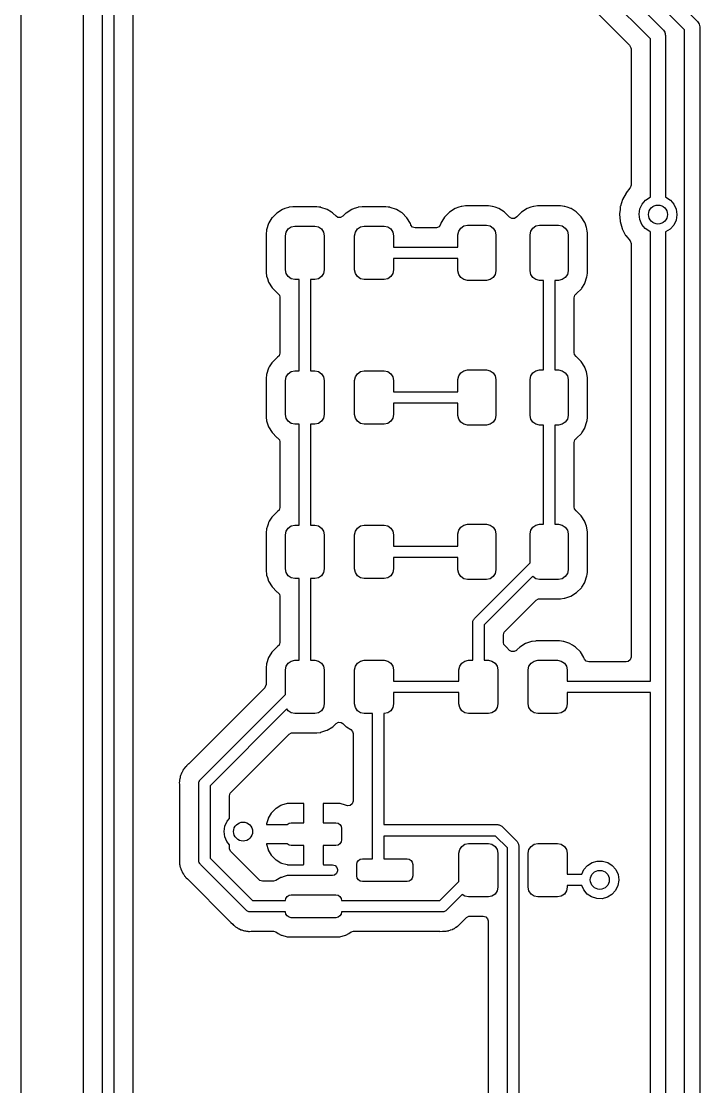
# Model space of a CAD drawing. Extents: x 84 to 124, y -235 to -33.
# Drawn here: x 84.33 to 102.2, y -166.11 to -138.06 of the extents above; entities that cross this region are included whole.
import ezdxf

# ---------------------------------------------------------------- set-up
doc = ezdxf.new("R2010")
doc.units = 0
doc.layers.add('BLACK', color=7, linetype='CONTINUOUS')

msp = doc.modelspace()

# ---------------------------------------------------------------- linework, layer by layer
at = {"layer": 'BLACK', "linetype": 'CONTINUOUS'}
for p, q in [((84.3285, -234.96), (84.3285, -33.0295)), ((85.9555, -122.983), (85.9555, -180.414)), ((86.464, -180.767), (86.464, -122.946)), ((86.764, -123.008), (86.764, -180.767)), ((87.2725, -180.416), (87.2725, -123.271)), ((100.276, -136.198), (102.141, -138.063)), ((101.799, -138.287), (99.9343, -136.422)), ((99.6765, -136.73), (101.241, -138.295)), ((100.9, -138.519), (99.3348, -136.954)), ((98.9929, -137.331), (100.354, -138.692)), ((101.241, -138.295), (101.259, -138.323)), ((101.799, -176.439), (101.799, -138.287)), ((102.141, -138.063), (102.158, -138.091)), ((102.158, -138.091), (102.179, -138.117)), ((102.179, -138.117), (102.182, -138.129)), ((102.182, -138.129), (102.188, -138.138)), ((102.188, -138.138), (102.192, -138.171)), ((102.192, -138.171), (102.199, -138.204)), ((102.199, -138.204), (102.199, -176.522)), ((100.9, -142.689), (100.9, -138.519)), ((101.259, -138.323), (101.28, -138.349)), ((101.28, -138.349), (101.282, -138.36)), ((101.282, -138.36), (101.288, -138.37)), ((101.288, -138.37), (101.292, -138.403)), ((101.292, -138.403), (101.3, -138.436)), ((101.3, -138.436), (101.3, -142.69)), ((100.354, -138.692), (100.388, -138.755)), ((100.388, -138.755), (100.391, -138.782)), ((100.391, -138.782), (100.391, -142.376)), ((100.362, -142.457), (100.263, -142.574)), ((100.371, -142.444), (100.362, -142.457)), ((100.391, -142.376), (100.371, -142.444)), ((100.166, -142.753), (100.111, -142.928)), ((100.168, -142.747), (100.166, -142.753)), ((100.166, -142.753), (100.166, -142.753)), ((100.258, -142.584), (100.168, -142.747)), ((100.26, -142.579), (100.258, -142.584)), ((100.263, -142.574), (100.26, -142.579)), ((100.26, -142.579), (100.26, -142.579)), ((100.682, -142.872), (100.775, -142.766)), ((100.775, -142.766), (100.895, -142.69)), ((100.895, -142.69), (100.9, -142.689)), ((101.3, -142.69), (101.309, -142.693)), ((101.309, -142.693), (101.428, -142.77)), ((101.428, -142.77), (101.521, -142.877)), ((91.2111, -143.013), (91.0607, -143.107)), ((91.2744, -142.992), (91.2111, -143.013)), ((91.3723, -142.96), (91.2744, -142.992)), ((91.3788, -142.957), (91.3723, -142.96)), ((91.3723, -142.96), (91.3723, -142.96)), ((91.3857, -142.957), (91.3788, -142.957)), ((91.4813, -142.947), (91.3857, -142.957)), ((91.3857, -142.957), (91.3857, -142.957)), ((91.4814, -142.947), (91.4813, -142.947)), ((91.4846, -142.946), (91.4814, -142.947)), ((92.1104, -142.946), (91.4846, -142.946)), ((92.165, -142.952), (92.1104, -142.946)), ((92.208, -142.957), (92.165, -142.952)), ((92.2149, -142.957), (92.208, -142.957)), ((92.208, -142.957), (92.208, -142.957)), ((92.2214, -142.959), (92.2149, -142.957)), ((92.2223, -142.96), (92.2214, -142.959)), ((92.2214, -142.959), (92.2214, -142.959)), ((92.3827, -143.013), (92.2223, -142.96)), ((92.389, -143.017), (92.3827, -143.013)), ((92.5011, -143.086), (92.389, -143.017)), ((92.389, -143.017), (92.389, -143.017)), ((93.0361, -143.013), (92.8857, -143.107)), ((93.0994, -142.992), (93.0361, -143.013)), ((93.1973, -142.96), (93.0994, -142.992)), ((93.2038, -142.957), (93.1973, -142.96)), ((93.1973, -142.96), (93.1973, -142.96)), ((93.2107, -142.957), (93.2038, -142.957)), ((93.3063, -142.947), (93.2107, -142.957)), ((93.2107, -142.957), (93.2107, -142.957)), ((93.3064, -142.947), (93.3063, -142.947)), ((93.3096, -142.946), (93.3064, -142.947)), ((93.9354, -142.946), (93.3096, -142.946)), ((93.99, -142.952), (93.9354, -142.946)), ((94.033, -142.957), (93.99, -142.952)), ((94.0399, -142.957), (94.033, -142.957)), ((94.033, -142.957), (94.033, -142.957)), ((94.0464, -142.959), (94.0399, -142.957)), ((94.0473, -142.96), (94.0464, -142.959)), ((94.0464, -142.959), (94.0464, -142.959)), ((94.2077, -143.013), (94.0473, -142.96)), ((94.214, -143.017), (94.2077, -143.013)), ((94.3261, -143.086), (94.214, -143.017)), ((94.214, -143.017), (94.214, -143.017)), ((95.7581, -142.988), (95.6077, -143.082)), ((95.853, -142.957), (95.7581, -142.988)), ((95.9193, -142.935), (95.853, -142.957)), ((95.9258, -142.932), (95.9193, -142.935)), ((95.9193, -142.935), (95.9193, -142.935)), ((95.9327, -142.932), (95.9258, -142.932)), ((96.0283, -142.922), (95.9327, -142.932)), ((95.9327, -142.932), (95.9327, -142.932)), ((96.0284, -142.922), (96.0283, -142.922)), ((96.0316, -142.921), (96.0284, -142.922)), ((96.6324, -142.921), (96.0316, -142.921)), ((96.687, -142.927), (96.6324, -142.921)), ((96.73, -142.932), (96.687, -142.927)), ((96.7369, -142.932), (96.73, -142.932)), ((96.73, -142.932), (96.73, -142.932)), ((96.7434, -142.934), (96.7369, -142.932)), ((96.8101, -142.957), (96.7434, -142.934)), ((96.7434, -142.934), (96.7434, -142.934)), ((96.9047, -142.988), (96.8101, -142.957)), ((96.911, -142.992), (96.9047, -142.988)), ((97.0453, -143.075), (96.911, -142.992)), ((96.911, -142.992), (96.911, -142.992)), ((97.6581, -142.988), (97.5077, -143.082)), ((97.753, -142.957), (97.6581, -142.988)), ((97.8193, -142.935), (97.753, -142.957)), ((97.8258, -142.932), (97.8193, -142.935)), ((97.8193, -142.935), (97.8193, -142.935)), ((97.8327, -142.932), (97.8258, -142.932)), ((97.9283, -142.922), (97.8327, -142.932)), ((97.8327, -142.932), (97.8327, -142.932)), ((97.9284, -142.922), (97.9283, -142.922)), ((97.9316, -142.921), (97.9284, -142.922)), ((98.5324, -142.921), (97.9316, -142.921)), ((98.587, -142.927), (98.5324, -142.921)), ((98.63, -142.932), (98.587, -142.927)), ((98.6369, -142.932), (98.63, -142.932)), ((98.63, -142.932), (98.63, -142.932)), ((98.6434, -142.934), (98.6369, -142.932)), ((98.7101, -142.957), (98.6434, -142.934)), ((98.6434, -142.934), (98.6434, -142.934)), ((98.8047, -142.988), (98.7101, -142.957)), ((98.811, -142.992), (98.8047, -142.988)), ((98.9453, -143.075), (98.811, -142.992)), ((98.811, -142.992), (98.811, -142.992)), ((100.1, -143.013), (100.087, -143.125)), ((100.108, -142.936), (100.1, -143.013)), ((100.111, -142.928), (100.108, -142.936)), ((100.6, -143.14), (100.621, -143)), ((100.621, -143), (100.682, -142.872)), ((101.521, -142.877), (101.579, -143.006)), ((101.579, -143.006), (101.6, -143.147)), ((90.9319, -143.238), (90.8531, -143.366)), ((90.9357, -143.232), (90.9319, -143.238)), ((90.9319, -143.238), (90.9319, -143.238)), ((91.0607, -143.107), (90.9357, -143.232)), ((92.5333, -143.106), (92.5011, -143.086)), ((92.5385, -143.111), (92.5333, -143.106)), ((92.621, -143.193), (92.5385, -143.111)), ((92.6661, -143.222), (92.621, -143.193)), ((92.7369, -143.227), (92.6661, -143.222)), ((92.7992, -143.193), (92.7369, -143.227)), ((92.8805, -143.112), (92.7992, -143.193)), ((92.8857, -143.107), (92.8805, -143.112)), ((94.3583, -143.106), (94.3261, -143.086)), ((94.4835, -143.231), (94.3583, -143.106)), ((94.5765, -143.381), (94.4835, -143.231)), ((95.4034, -143.335), (95.3899, -143.357)), ((95.4789, -143.213), (95.4034, -143.335)), ((95.4827, -143.207), (95.4789, -143.213)), ((95.4789, -143.213), (95.4789, -143.213)), ((95.6077, -143.082), (95.4827, -143.207)), ((97.0553, -143.081), (97.0453, -143.075)), ((97.1805, -143.206), (97.0553, -143.081)), ((97.1841, -143.211), (97.1805, -143.206)), ((97.1906, -143.219), (97.1841, -143.211)), ((97.252, -143.255), (97.1906, -143.219)), ((97.323, -143.251), (97.252, -143.255)), ((97.3801, -143.211), (97.323, -143.251)), ((97.3827, -143.207), (97.3801, -143.211)), ((97.5077, -143.082), (97.3827, -143.207)), ((98.9553, -143.081), (98.9453, -143.075)), ((99.0805, -143.206), (98.9553, -143.081)), ((99.1735, -143.356), (99.0805, -143.206)), ((100.087, -143.125), (100.086, -143.132)), ((100.086, -143.132), (100.087, -143.139)), ((100.087, -143.139), (100.102, -143.322)), ((100.102, -143.322), (100.103, -143.329)), ((100.103, -143.329), (100.12, -143.388)), ((100.618, -143.281), (100.6, -143.14)), ((100.675, -143.411), (100.618, -143.281)), ((101.576, -143.299), (101.514, -143.426)), ((101.599, -143.159), (101.576, -143.299)), ((101.6, -143.147), (101.599, -143.159)), ((90.7853, -143.568), (90.7765, -143.655)), ((90.7865, -143.557), (90.7853, -143.568)), ((90.7872, -143.55), (90.7865, -143.557)), ((90.7865, -143.557), (90.7865, -143.557)), ((90.7945, -143.528), (90.7872, -143.55)), ((90.8327, -143.413), (90.7945, -143.528)), ((90.8429, -143.382), (90.8327, -143.413)), ((90.8531, -143.366), (90.8429, -143.382)), ((91.285, -143.705), (91.304, -143.609)), ((91.304, -143.609), (91.3582, -143.528)), ((91.3582, -143.528), (91.4393, -143.474)), ((91.4393, -143.474), (91.535, -143.455)), ((91.535, -143.455), (92.06, -143.455)), ((92.06, -143.455), (92.1557, -143.474)), ((92.1557, -143.474), (92.2368, -143.528)), ((92.2368, -143.528), (92.291, -143.609)), ((92.291, -143.609), (92.31, -143.705)), ((93.11, -143.705), (93.129, -143.609)), ((93.129, -143.609), (93.1832, -143.528)), ((93.1832, -143.528), (93.2643, -143.474)), ((93.2643, -143.474), (93.36, -143.455)), ((93.36, -143.455), (93.885, -143.455)), ((93.885, -143.455), (93.9807, -143.474)), ((93.9807, -143.474), (94.0618, -143.528)), ((94.0618, -143.528), (94.116, -143.609)), ((94.116, -143.609), (94.135, -143.705)), ((94.5789, -143.388), (94.5765, -143.381)), ((94.5863, -143.41), (94.5789, -143.388)), ((94.5789, -143.388), (94.5789, -143.388)), ((94.5912, -143.423), (94.5863, -143.41)), ((94.6377, -143.476), (94.5912, -143.423)), ((94.7059, -143.496), (94.6377, -143.476)), ((95.2527, -143.496), (94.7059, -143.496)), ((95.2663, -143.496), (95.2527, -143.496)), ((95.3319, -143.469), (95.2663, -143.496)), ((95.3723, -143.41), (95.3319, -143.469)), ((95.3899, -143.357), (95.3723, -143.41)), ((95.832, -143.68), (95.851, -143.584)), ((95.851, -143.584), (95.9052, -143.503)), ((95.9052, -143.503), (95.9863, -143.449)), ((95.9863, -143.449), (96.082, -143.43)), ((96.082, -143.43), (96.582, -143.43)), ((96.582, -143.43), (96.6777, -143.449)), ((96.6777, -143.449), (96.7588, -143.503)), ((96.7588, -143.503), (96.813, -143.584)), ((96.813, -143.584), (96.832, -143.68)), ((97.732, -143.68), (97.751, -143.584)), ((97.751, -143.584), (97.8052, -143.503)), ((97.8052, -143.503), (97.8863, -143.449)), ((97.8863, -143.449), (97.982, -143.43)), ((97.982, -143.43), (98.482, -143.43)), ((98.482, -143.43), (98.5777, -143.449)), ((98.5777, -143.449), (98.6588, -143.503)), ((98.6588, -143.503), (98.713, -143.584)), ((98.713, -143.584), (98.732, -143.68)), ((99.1798, -143.375), (99.1735, -143.356)), ((99.2168, -143.486), (99.1798, -143.375)), ((99.2295, -143.524), (99.2168, -143.486)), ((99.2302, -143.531), (99.2295, -143.524)), ((99.2361, -143.587), (99.2302, -143.531)), ((99.2302, -143.531), (99.2302, -143.531)), ((99.2405, -143.63), (99.2361, -143.587)), ((100.12, -143.388), (100.155, -143.512)), ((100.155, -143.512), (100.157, -143.52)), ((100.157, -143.52), (100.248, -143.695)), ((100.766, -143.519), (100.675, -143.411)), ((100.884, -143.598), (100.766, -143.519)), ((100.9, -143.603), (100.884, -143.598)), ((100.9, -155.435), (100.9, -143.603)), ((101.419, -143.531), (101.3, -143.605)), ((101.3, -143.605), (101.3, -176.574)), ((101.514, -143.426), (101.419, -143.531)), ((90.7765, -143.655), (90.7765, -144.655)), ((91.285, -144.605), (91.285, -143.705)), ((92.31, -143.705), (92.31, -144.605)), ((93.11, -144.605), (93.11, -143.705)), ((94.135, -143.705), (94.135, -144.005)), ((95.832, -144.005), (95.832, -143.68)), ((96.832, -143.68), (96.832, -144.63)), ((97.732, -144.63), (97.732, -143.68)), ((98.732, -143.68), (98.732, -144.63)), ((99.2405, -144.68), (99.2405, -143.63)), ((100.248, -143.695), (100.252, -143.7)), ((100.252, -143.7), (100.364, -143.842)), ((100.364, -143.842), (100.39, -143.908)), ((94.135, -144.005), (95.832, -144.005)), ((100.39, -143.908), (100.391, -143.92)), ((100.391, -143.92), (100.391, -154.8)), ((95.832, -144.305), (94.135, -144.305)), ((94.135, -144.305), (94.135, -144.605)), ((95.832, -144.63), (95.832, -144.305)), ((90.7765, -144.655), (90.7768, -144.659)), ((90.7768, -144.659), (90.7768, -144.659)), ((90.7768, -144.659), (90.7794, -144.684)), ((90.7794, -144.684), (90.7875, -144.761)), ((91.304, -144.701), (91.285, -144.605)), ((91.3582, -144.782), (91.304, -144.701)), ((92.291, -144.701), (92.2368, -144.782)), ((92.31, -144.605), (92.291, -144.701)), ((93.129, -144.701), (93.11, -144.605)), ((93.1832, -144.782), (93.129, -144.701)), ((94.116, -144.701), (94.0618, -144.782)), ((94.135, -144.605), (94.116, -144.701)), ((95.851, -144.726), (95.832, -144.63)), ((95.9052, -144.807), (95.851, -144.726)), ((96.813, -144.726), (96.7588, -144.807)), ((96.832, -144.63), (96.813, -144.726)), ((97.751, -144.726), (97.732, -144.63)), ((97.8052, -144.807), (97.751, -144.726)), ((98.713, -144.726), (98.6588, -144.807)), ((98.732, -144.63), (98.713, -144.726)), ((99.2329, -144.754), (99.2402, -144.684)), ((99.2402, -144.684), (99.2405, -144.68)), ((90.7875, -144.761), (90.7897, -144.768)), ((90.7897, -144.768), (90.7897, -144.768)), ((90.7897, -144.768), (90.8116, -144.834)), ((90.8116, -144.834), (90.8434, -144.929)), ((90.8434, -144.929), (90.9365, -145.079)), ((91.4393, -144.836), (91.3582, -144.782)), ((91.535, -144.855), (91.4393, -144.836)), ((91.6475, -144.855), (91.535, -144.855)), ((91.6475, -147.265), (91.6475, -144.855)), ((92.06, -144.855), (91.9475, -144.855)), ((91.9475, -144.855), (91.9475, -147.265)), ((92.1557, -144.836), (92.06, -144.855)), ((92.2368, -144.782), (92.1557, -144.836)), ((93.2643, -144.836), (93.1832, -144.782)), ((93.36, -144.855), (93.2643, -144.836)), ((93.885, -144.855), (93.36, -144.855)), ((93.9807, -144.836), (93.885, -144.855)), ((94.0618, -144.782), (93.9807, -144.836)), ((95.9863, -144.861), (95.9052, -144.807)), ((96.082, -144.88), (95.9863, -144.861)), ((96.582, -144.88), (96.082, -144.88)), ((96.6777, -144.861), (96.582, -144.88)), ((96.7588, -144.807), (96.6777, -144.861)), ((97.8863, -144.861), (97.8052, -144.807)), ((97.982, -144.88), (97.8863, -144.861)), ((98.082, -144.88), (97.982, -144.88)), ((98.082, -147.24), (98.082, -144.88)), ((98.482, -144.88), (98.382, -144.88)), ((98.382, -144.88), (98.382, -147.24)), ((98.5777, -144.861), (98.482, -144.88)), ((98.6588, -144.807), (98.5777, -144.861)), ((99.0909, -145.088), (99.1703, -144.959)), ((99.1703, -144.959), (99.1741, -144.953)), ((99.1703, -144.959), (99.1703, -144.959)), ((99.1741, -144.953), (99.2298, -144.785)), ((99.2298, -144.785), (99.2329, -144.754)), ((90.9365, -145.079), (91.0617, -145.204)), ((91.0617, -145.204), (91.0791, -145.215)), ((91.0791, -145.215), (91.1266, -145.268)), ((91.1266, -145.268), (91.139, -145.322)), ((98.8905, -145.339), (98.9105, -145.271)), ((98.9105, -145.271), (98.9449, -145.238)), ((98.9444, -145.237), (98.9501, -145.232)), ((98.9449, -145.238), (98.9444, -145.237)), ((98.9501, -145.232), (98.9563, -145.228)), ((98.9563, -145.228), (99.0813, -145.103)), ((99.0813, -145.103), (99.0909, -145.088)), ((91.139, -145.322), (91.139, -146.798)), ((98.8905, -146.78), (98.8905, -145.339)), ((91.0607, -146.917), (90.9357, -147.042)), ((91.0669, -146.913), (91.0607, -146.917)), ((91.0793, -146.905), (91.0669, -146.913)), ((91.0669, -146.913), (91.0669, -146.913)), ((91.119, -146.866), (91.0793, -146.905)), ((91.139, -146.798), (91.119, -146.866)), ((98.9029, -146.835), (98.8905, -146.78)), ((98.9444, -146.881), (98.9029, -146.835)), ((98.9433, -146.882), (98.9444, -146.881)), ((98.9491, -146.887), (98.9433, -146.882)), ((98.9553, -146.891), (98.9491, -146.887)), ((99.0805, -147.016), (98.9553, -146.891)), ((90.8429, -147.192), (90.7872, -147.36)), ((90.8621, -147.161), (90.8429, -147.192)), ((90.9319, -147.048), (90.8621, -147.161)), ((90.9357, -147.042), (90.9319, -147.048)), ((90.9319, -147.048), (90.9319, -147.048)), ((91.4393, -147.284), (91.535, -147.265)), ((91.535, -147.265), (91.6475, -147.265)), ((91.9475, -147.265), (92.06, -147.265)), ((92.06, -147.265), (92.1557, -147.284)), ((93.2643, -147.284), (93.36, -147.265)), ((93.36, -147.265), (93.885, -147.265)), ((93.885, -147.265), (93.9807, -147.284)), ((95.9052, -147.313), (95.9863, -147.259)), ((95.9863, -147.259), (96.082, -147.24)), ((96.082, -147.24), (96.582, -147.24)), ((96.582, -147.24), (96.6777, -147.259)), ((96.6777, -147.259), (96.7588, -147.313)), ((97.8052, -147.313), (97.8863, -147.259)), ((97.8863, -147.259), (97.982, -147.24)), ((97.982, -147.24), (98.082, -147.24)), ((98.382, -147.24), (98.482, -147.24)), ((98.482, -147.24), (98.5777, -147.259)), ((98.5777, -147.259), (98.6588, -147.313)), ((99.1735, -147.166), (99.0805, -147.016)), ((99.1759, -147.173), (99.1735, -147.166)), ((99.2137, -147.286), (99.1759, -147.173)), ((90.7872, -147.36), (90.7765, -147.465)), ((90.7765, -147.465), (90.7765, -148.465)), ((91.285, -147.515), (91.304, -147.419)), ((91.285, -148.415), (91.285, -147.515)), ((91.304, -147.419), (91.3582, -147.338)), ((91.3582, -147.338), (91.4393, -147.284)), ((92.1557, -147.284), (92.2368, -147.338)), ((92.2368, -147.338), (92.291, -147.419)), ((92.291, -147.419), (92.31, -147.515)), ((92.31, -147.515), (92.31, -148.415)), ((93.11, -147.515), (93.129, -147.419)), ((93.11, -148.415), (93.11, -147.515)), ((93.129, -147.419), (93.1832, -147.338)), ((93.1832, -147.338), (93.2643, -147.284)), ((93.9807, -147.284), (94.0618, -147.338)), ((94.0618, -147.338), (94.116, -147.419)), ((94.116, -147.419), (94.135, -147.515)), ((94.135, -147.515), (94.135, -147.815)), ((95.832, -147.49), (95.851, -147.394)), ((95.832, -147.815), (95.832, -147.49)), ((95.851, -147.394), (95.9052, -147.313)), ((96.7588, -147.313), (96.813, -147.394)), ((96.813, -147.394), (96.832, -147.49)), ((96.832, -147.49), (96.832, -148.44)), ((97.732, -147.49), (97.751, -147.394)), ((97.732, -148.44), (97.732, -147.49)), ((97.751, -147.394), (97.8052, -147.313)), ((98.6588, -147.313), (98.713, -147.394)), ((98.713, -147.394), (98.732, -147.49)), ((98.732, -147.49), (98.732, -148.44)), ((99.2295, -147.334), (99.2137, -147.286)), ((99.2302, -147.341), (99.2295, -147.334)), ((99.2402, -147.436), (99.2302, -147.341)), ((99.2302, -147.341), (99.2302, -147.341)), ((99.2405, -147.44), (99.2402, -147.436)), ((99.2405, -148.49), (99.2405, -147.44)), ((94.135, -147.815), (95.832, -147.815)), ((95.832, -148.115), (94.135, -148.115)), ((94.135, -148.115), (94.135, -148.415)), ((95.832, -148.44), (95.832, -148.115)), ((90.7765, -148.465), (90.7768, -148.469)), ((90.7768, -148.469), (90.7768, -148.469)), ((90.7768, -148.469), (90.7794, -148.494)), ((90.7794, -148.494), (90.7875, -148.571)), ((90.7875, -148.571), (90.7897, -148.578)), ((90.7897, -148.578), (90.7897, -148.578)), ((90.7897, -148.578), (90.8086, -148.635)), ((90.8086, -148.635), (90.8434, -148.739)), ((91.304, -148.511), (91.285, -148.415)), ((91.3582, -148.592), (91.304, -148.511)), ((91.4393, -148.646), (91.3582, -148.592)), ((91.535, -148.665), (91.4393, -148.646)), ((91.6475, -148.665), (91.535, -148.665)), ((91.6475, -151.329), (91.6475, -148.665)), ((92.06, -148.665), (91.9475, -148.665)), ((91.9475, -148.665), (91.9475, -151.329)), ((92.1557, -148.646), (92.06, -148.665)), ((92.2368, -148.592), (92.1557, -148.646)), ((92.291, -148.511), (92.2368, -148.592)), ((92.31, -148.415), (92.291, -148.511)), ((93.129, -148.511), (93.11, -148.415)), ((93.1832, -148.592), (93.129, -148.511)), ((93.2643, -148.646), (93.1832, -148.592)), ((93.36, -148.665), (93.2643, -148.646)), ((93.885, -148.665), (93.36, -148.665)), ((93.9807, -148.646), (93.885, -148.665)), ((94.0618, -148.592), (93.9807, -148.646)), ((94.116, -148.511), (94.0618, -148.592)), ((94.135, -148.415), (94.116, -148.511)), ((95.851, -148.536), (95.832, -148.44)), ((95.9052, -148.617), (95.851, -148.536)), ((95.9863, -148.671), (95.9052, -148.617)), ((96.082, -148.69), (95.9863, -148.671)), ((96.6777, -148.671), (96.582, -148.69)), ((96.7588, -148.617), (96.6777, -148.671)), ((96.813, -148.536), (96.7588, -148.617)), ((96.832, -148.44), (96.813, -148.536)), ((97.751, -148.536), (97.732, -148.44)), ((97.8052, -148.617), (97.751, -148.536)), ((97.8863, -148.671), (97.8052, -148.617)), ((97.982, -148.69), (97.8863, -148.671)), ((98.5777, -148.671), (98.482, -148.69)), ((98.6588, -148.617), (98.5777, -148.671)), ((98.713, -148.536), (98.6588, -148.617)), ((98.732, -148.44), (98.713, -148.536)), ((99.1741, -148.763), (99.2298, -148.595)), ((99.2298, -148.595), (99.2324, -148.57)), ((99.2324, -148.57), (99.2402, -148.494)), ((99.2402, -148.494), (99.2405, -148.49)), ((90.8434, -148.739), (90.9365, -148.889)), ((90.9365, -148.889), (91.0617, -149.014)), ((96.582, -148.69), (96.082, -148.69)), ((98.082, -148.69), (97.982, -148.69)), ((98.082, -151.304), (98.082, -148.69)), ((98.482, -148.69), (98.382, -148.69)), ((98.382, -148.69), (98.382, -151.304)), ((98.9563, -149.038), (99.0813, -148.913)), ((99.0813, -148.913), (99.0909, -148.898)), ((99.0909, -148.898), (99.1703, -148.769)), ((99.1703, -148.769), (99.1741, -148.763)), ((99.1703, -148.769), (99.1703, -148.769)), ((91.0617, -149.014), (91.0791, -149.025)), ((91.0791, -149.025), (91.1266, -149.078)), ((91.1266, -149.078), (91.139, -149.132)), ((91.139, -149.132), (91.139, -150.862)), ((98.8905, -149.149), (98.9105, -149.081)), ((98.8905, -150.844), (98.8905, -149.149)), ((98.9105, -149.081), (98.9449, -149.048)), ((98.9444, -149.047), (98.9501, -149.042)), ((98.9449, -149.048), (98.9444, -149.047)), ((98.9501, -149.042), (98.9563, -149.038)), ((91.139, -150.862), (91.119, -150.93)), ((98.9029, -150.899), (98.8905, -150.844)), ((98.9444, -150.945), (98.9029, -150.899)), ((90.9319, -151.112), (90.8621, -151.225)), ((90.9357, -151.106), (90.9319, -151.112)), ((90.9319, -151.112), (90.9319, -151.112)), ((91.0607, -150.981), (90.9357, -151.106)), ((91.0669, -150.977), (91.0607, -150.981)), ((91.0793, -150.969), (91.0669, -150.977)), ((91.0669, -150.977), (91.0669, -150.977)), ((91.119, -150.93), (91.0793, -150.969)), ((98.9433, -150.946), (98.9444, -150.945)), ((98.9491, -150.951), (98.9433, -150.946)), ((98.9553, -150.955), (98.9491, -150.951)), ((99.0805, -151.08), (98.9553, -150.955)), ((99.1735, -151.23), (99.0805, -151.08)), ((90.7872, -151.424), (90.7765, -151.529)), ((90.8103, -151.355), (90.7872, -151.424)), ((90.8294, -151.297), (90.8103, -151.355)), ((90.8429, -151.256), (90.8294, -151.297)), ((90.8621, -151.225), (90.8429, -151.256)), ((91.304, -151.483), (91.3582, -151.402)), ((91.3582, -151.402), (91.4393, -151.348)), ((91.4393, -151.348), (91.535, -151.329)), ((91.535, -151.329), (91.6475, -151.329)), ((91.9475, -151.329), (92.06, -151.329)), ((92.06, -151.329), (92.1557, -151.348)), ((92.1557, -151.348), (92.2368, -151.402)), ((92.2368, -151.402), (92.291, -151.483)), ((93.129, -151.483), (93.1832, -151.402)), ((93.1832, -151.402), (93.2643, -151.348)), ((93.2643, -151.348), (93.36, -151.329)), ((93.36, -151.329), (93.885, -151.329)), ((93.885, -151.329), (93.9807, -151.348)), ((93.9807, -151.348), (94.0618, -151.402)), ((94.0618, -151.402), (94.116, -151.483)), ((95.832, -151.554), (95.851, -151.458)), ((95.851, -151.458), (95.9052, -151.377)), ((95.9052, -151.377), (95.9863, -151.323)), ((95.9863, -151.323), (96.082, -151.304)), ((96.082, -151.304), (96.582, -151.304)), ((96.582, -151.304), (96.6777, -151.323)), ((96.6777, -151.323), (96.7588, -151.377)), ((96.7588, -151.377), (96.813, -151.458)), ((96.813, -151.458), (96.832, -151.554)), ((97.732, -151.554), (97.751, -151.458)), ((97.751, -151.458), (97.8052, -151.377)), ((97.8052, -151.377), (97.8863, -151.323)), ((97.8863, -151.323), (97.982, -151.304)), ((97.982, -151.304), (98.082, -151.304)), ((98.382, -151.304), (98.482, -151.304)), ((98.482, -151.304), (98.5777, -151.323)), ((98.5777, -151.323), (98.6588, -151.377)), ((98.6588, -151.377), (98.713, -151.458)), ((98.713, -151.458), (98.732, -151.554)), ((99.1759, -151.237), (99.1735, -151.23)), ((99.2137, -151.35), (99.1759, -151.237)), ((99.2295, -151.398), (99.2137, -151.35)), ((99.2302, -151.405), (99.2295, -151.398)), ((99.24, -151.499), (99.2302, -151.405)), ((99.2302, -151.405), (99.2302, -151.405)), ((90.7765, -151.529), (90.7765, -152.529)), ((91.285, -151.579), (91.304, -151.483)), ((91.285, -152.479), (91.285, -151.579)), ((92.291, -151.483), (92.31, -151.579)), ((92.31, -151.579), (92.31, -152.479)), ((93.11, -151.579), (93.129, -151.483)), ((93.11, -152.479), (93.11, -151.579)), ((94.116, -151.483), (94.135, -151.579)), ((94.135, -151.579), (94.135, -151.879)), ((95.832, -151.879), (95.832, -151.554)), ((96.832, -151.554), (96.832, -152.504)), ((97.732, -152.317), (97.732, -151.554)), ((98.732, -151.554), (98.732, -152.504)), ((99.2405, -151.504), (99.24, -151.499)), ((99.2405, -152.554), (99.2405, -151.504)), ((94.135, -151.879), (95.832, -151.879)), ((95.832, -152.179), (94.135, -152.179)), ((94.135, -152.179), (94.135, -152.479)), ((95.832, -152.504), (95.832, -152.179)), ((96.2634, -153.785), (97.732, -152.317)), ((90.7765, -152.529), (90.7768, -152.533)), ((90.7768, -152.533), (90.7768, -152.533)), ((90.7768, -152.533), (90.7858, -152.619)), ((91.304, -152.575), (91.285, -152.479)), ((91.3582, -152.656), (91.304, -152.575)), ((92.291, -152.575), (92.2368, -152.656)), ((92.31, -152.479), (92.291, -152.575)), ((93.129, -152.575), (93.11, -152.479)), ((93.1832, -152.656), (93.129, -152.575)), ((94.116, -152.575), (94.0618, -152.656)), ((94.135, -152.479), (94.116, -152.575)), ((95.851, -152.6), (95.832, -152.504)), ((95.9052, -152.681), (95.851, -152.6)), ((96.813, -152.6), (96.7588, -152.681)), ((96.832, -152.504), (96.813, -152.6)), ((98.713, -152.6), (98.6588, -152.681)), ((98.732, -152.504), (98.713, -152.6)), ((99.2329, -152.628), (99.2394, -152.565)), ((99.2394, -152.565), (99.2405, -152.554)), ((90.7858, -152.619), (90.7875, -152.635)), ((90.7875, -152.635), (90.7897, -152.642)), ((90.7897, -152.642), (90.7897, -152.642)), ((90.7897, -152.642), (90.8116, -152.708)), ((90.8116, -152.708), (90.8434, -152.803)), ((90.8434, -152.803), (90.9365, -152.953)), ((91.4393, -152.71), (91.3582, -152.656)), ((91.535, -152.729), (91.4393, -152.71)), ((91.6475, -152.729), (91.535, -152.729)), ((91.6475, -154.885), (91.6475, -152.729)), ((92.06, -152.729), (91.9475, -152.729)), ((91.9475, -152.729), (91.9475, -154.885)), ((92.1557, -152.71), (92.06, -152.729)), ((92.2368, -152.656), (92.1557, -152.71)), ((93.2643, -152.71), (93.1832, -152.656)), ((93.36, -152.729), (93.2643, -152.71)), ((93.885, -152.729), (93.36, -152.729)), ((93.9807, -152.71), (93.885, -152.729)), ((94.0618, -152.656), (93.9807, -152.71)), ((95.9863, -152.735), (95.9052, -152.681)), ((96.082, -152.754), (95.9863, -152.735)), ((96.582, -152.754), (96.082, -152.754)), ((97.8001, -152.673), (96.5195, -153.954)), ((96.6777, -152.735), (96.582, -152.754)), ((96.7588, -152.681), (96.6777, -152.735)), ((97.8052, -152.681), (97.8001, -152.673)), ((97.8863, -152.735), (97.8052, -152.681)), ((97.982, -152.754), (97.8863, -152.735)), ((98.482, -152.754), (97.982, -152.754)), ((98.5777, -152.735), (98.482, -152.754)), ((98.6588, -152.681), (98.5777, -152.735)), ((99.0909, -152.962), (99.1703, -152.833)), ((99.1703, -152.833), (99.1741, -152.827)), ((99.1703, -152.833), (99.1703, -152.833)), ((99.1741, -152.827), (99.2298, -152.659)), ((99.2298, -152.659), (99.2329, -152.628)), ((90.9365, -152.953), (91.0617, -153.078)), ((91.0617, -153.078), (91.0791, -153.089)), ((91.0791, -153.089), (91.1266, -153.142)), ((91.1266, -153.142), (91.139, -153.196)), ((98.8059, -153.196), (98.9563, -153.102)), ((98.9563, -153.102), (99.0813, -152.977)), ((99.0813, -152.977), (99.0909, -152.962)), ((91.139, -153.196), (91.139, -154.418)), ((97.0649, -154.127), (97.8929, -153.299)), ((97.8929, -153.299), (97.9552, -153.265)), ((97.9552, -153.265), (97.9819, -153.262)), ((97.9819, -153.262), (98.5324, -153.262)), ((98.5324, -153.262), (98.5356, -153.262)), ((98.5356, -153.262), (98.6313, -153.252)), ((98.5356, -153.262), (98.5356, -153.262)), ((98.6313, -153.252), (98.6313, -153.252)), ((98.6313, -153.252), (98.6382, -153.252)), ((98.6382, -153.252), (98.6447, -153.249)), ((98.6447, -153.249), (98.7768, -153.205)), ((98.6447, -153.249), (98.6447, -153.249)), ((98.7768, -153.205), (98.8059, -153.196)), ((96.2195, -153.891), (96.2246, -153.872)), ((96.2195, -154.885), (96.2195, -153.891)), ((96.2246, -153.853), (96.2345, -153.836)), ((96.2246, -153.872), (96.2246, -153.853)), ((96.2345, -153.836), (96.2396, -153.816)), ((96.2396, -153.816), (96.2536, -153.803)), ((96.2536, -153.803), (96.2634, -153.785)), ((96.5195, -153.954), (96.5195, -154.885)), ((97.028, -154.216), (97.048, -154.148)), ((97.028, -154.418), (97.028, -154.216)), ((97.048, -154.148), (97.0649, -154.127)), ((91.0607, -154.537), (90.9357, -154.662)), ((91.0669, -154.533), (91.0607, -154.537)), ((91.0793, -154.525), (91.0669, -154.533)), ((91.0669, -154.533), (91.0669, -154.533)), ((91.119, -154.486), (91.0793, -154.525)), ((91.139, -154.418), (91.119, -154.486)), ((97.0404, -154.472), (97.028, -154.418)), ((97.0879, -154.525), (97.0404, -154.472)), ((97.1053, -154.536), (97.0879, -154.525)), ((97.1105, -154.541), (97.1053, -154.536)), ((97.193, -154.623), (97.1105, -154.541)), ((97.4577, -154.537), (97.3823, -154.612)), ((97.6081, -154.443), (97.4577, -154.537)), ((97.6852, -154.418), (97.6081, -154.443)), ((97.7693, -154.39), (97.6852, -154.418)), ((97.7758, -154.387), (97.7693, -154.39)), ((97.7693, -154.39), (97.7693, -154.39)), ((97.7827, -154.387), (97.7758, -154.387)), ((97.8783, -154.377), (97.7827, -154.387)), ((97.7827, -154.387), (97.7827, -154.387)), ((97.8784, -154.377), (97.8783, -154.377)), ((97.8816, -154.376), (97.8784, -154.377)), ((98.5074, -154.376), (97.8816, -154.376)), ((98.562, -154.382), (98.5074, -154.376)), ((98.605, -154.387), (98.562, -154.382)), ((98.6119, -154.387), (98.605, -154.387)), ((98.605, -154.387), (98.605, -154.387)), ((98.6184, -154.389), (98.6119, -154.387)), ((98.6193, -154.39), (98.6184, -154.389)), ((98.6184, -154.389), (98.6184, -154.389)), ((98.7797, -154.443), (98.6193, -154.39)), ((98.786, -154.447), (98.7797, -154.443)), ((98.8496, -154.486), (98.786, -154.447)), ((98.786, -154.447), (98.786, -154.447)), ((98.9303, -154.536), (98.8496, -154.486)), ((99.0555, -154.661), (98.9303, -154.536)), ((90.8429, -154.812), (90.7872, -154.98)), ((90.8579, -154.788), (90.8429, -154.812)), ((90.9319, -154.668), (90.8579, -154.788)), ((90.9357, -154.662), (90.9319, -154.668)), ((90.9319, -154.668), (90.9319, -154.668)), ((97.2381, -154.652), (97.193, -154.623)), ((97.3089, -154.657), (97.2381, -154.652)), ((97.3712, -154.623), (97.3089, -154.657)), ((97.3823, -154.612), (97.3712, -154.623)), ((99.1486, -154.811), (99.0555, -154.661)), ((99.1509, -154.818), (99.1486, -154.811)), ((99.1583, -154.84), (99.1509, -154.818)), ((99.1509, -154.818), (99.1509, -154.818)), ((99.1632, -154.853), (99.1583, -154.84)), ((100.391, -154.8), (100.371, -154.869)), ((90.7872, -154.98), (90.7765, -155.085)), ((90.7765, -155.085), (90.7765, -155.519)), ((91.285, -155.135), (91.304, -155.039)), ((91.304, -155.039), (91.3582, -154.958)), ((91.3582, -154.958), (91.4393, -154.904)), ((91.4393, -154.904), (91.535, -154.885)), ((91.535, -154.885), (91.6475, -154.885)), ((91.9475, -154.885), (92.06, -154.885)), ((92.06, -154.885), (92.1557, -154.904)), ((92.1557, -154.904), (92.2368, -154.958)), ((92.2368, -154.958), (92.291, -155.039)), ((92.291, -155.039), (92.31, -155.135)), ((93.11, -155.135), (93.129, -155.039)), ((93.129, -155.039), (93.1832, -154.958)), ((93.1832, -154.958), (93.2643, -154.904)), ((93.2643, -154.904), (93.36, -154.885)), ((93.36, -154.885), (93.885, -154.885)), ((93.885, -154.885), (93.9807, -154.904)), ((93.9807, -154.904), (94.0618, -154.958)), ((94.0618, -154.958), (94.116, -155.039)), ((94.116, -155.039), (94.135, -155.135)), ((95.857, -155.135), (95.876, -155.039)), ((95.876, -155.039), (95.9302, -154.958)), ((95.9302, -154.958), (96.0113, -154.904)), ((96.0113, -154.904), (96.107, -154.885)), ((96.107, -154.885), (96.2195, -154.885)), ((96.5195, -154.885), (96.632, -154.885)), ((96.632, -154.885), (96.7277, -154.904)), ((96.7277, -154.904), (96.8088, -154.958)), ((96.8088, -154.958), (96.863, -155.039)), ((96.863, -155.039), (96.882, -155.135)), ((97.682, -155.135), (97.701, -155.039)), ((97.701, -155.039), (97.7552, -154.958)), ((97.7552, -154.958), (97.8363, -154.904)), ((97.8363, -154.904), (97.932, -154.885)), ((97.932, -154.885), (98.457, -154.885)), ((98.457, -154.885), (98.5527, -154.904)), ((98.5527, -154.904), (98.6338, -154.958)), ((98.6338, -154.958), (98.688, -155.039)), ((98.688, -155.039), (98.707, -155.135)), ((99.2097, -154.906), (99.1632, -154.853)), ((99.2779, -154.927), (99.2097, -154.906)), ((100.265, -154.927), (99.2779, -154.927)), ((100.317, -154.915), (100.265, -154.927)), ((100.371, -154.869), (100.317, -154.915)), ((91.285, -155.782), (91.285, -155.135)), ((92.31, -155.135), (92.31, -156.035)), ((93.11, -156.035), (93.11, -155.135)), ((94.135, -155.135), (94.135, -155.435)), ((95.857, -155.435), (95.857, -155.135)), ((96.882, -155.135), (96.882, -156.035)), ((97.682, -156.035), (97.682, -155.135)), ((98.707, -155.135), (98.707, -155.435)), ((90.7396, -155.608), (89.7395, -156.608)), ((90.7565, -155.587), (90.7396, -155.608)), ((90.7765, -155.519), (90.7565, -155.587)), ((94.135, -155.435), (95.857, -155.435)), ((98.707, -155.435), (100.9, -155.435)), ((89.0479, -158.019), (91.285, -155.782)), ((95.857, -155.735), (94.135, -155.735)), ((94.135, -155.735), (94.135, -156.035)), ((95.857, -156.035), (95.857, -155.735)), ((100.9, -155.735), (98.707, -155.735)), ((98.707, -155.735), (98.707, -156.035)), ((100.9, -176.491), (100.9, -155.735)), ((91.3266, -156.164), (89.304, -158.187)), ((91.3582, -156.212), (91.3266, -156.164)), ((91.4393, -156.266), (91.3582, -156.212)), ((92.2368, -156.212), (92.1557, -156.266)), ((92.291, -156.131), (92.2368, -156.212)), ((92.31, -156.035), (92.291, -156.131)), ((93.129, -156.131), (93.11, -156.035)), ((93.1832, -156.212), (93.129, -156.131)), ((93.2643, -156.266), (93.1832, -156.212)), ((94.0618, -156.212), (93.9807, -156.266)), ((94.116, -156.131), (94.0618, -156.212)), ((94.135, -156.035), (94.116, -156.131)), ((95.876, -156.131), (95.857, -156.035)), ((95.9302, -156.212), (95.876, -156.131)), ((96.0113, -156.266), (95.9302, -156.212)), ((96.8088, -156.212), (96.7277, -156.266)), ((96.863, -156.131), (96.8088, -156.212)), ((96.882, -156.035), (96.863, -156.131)), ((97.701, -156.131), (97.682, -156.035)), ((97.7552, -156.212), (97.701, -156.131)), ((97.8363, -156.266), (97.7552, -156.212)), ((98.6338, -156.212), (98.5527, -156.266)), ((98.688, -156.131), (98.6338, -156.212)), ((98.707, -156.035), (98.688, -156.131)), ((91.535, -156.285), (91.4393, -156.266)), ((92.06, -156.285), (91.535, -156.285)), ((92.1557, -156.266), (92.06, -156.285)), ((92.6208, -156.547), (92.6831, -156.513)), ((92.6831, -156.513), (92.7539, -156.518)), ((92.7539, -156.518), (92.799, -156.547)), ((93.36, -156.285), (93.2643, -156.266)), ((93.576, -156.285), (93.36, -156.285)), ((93.576, -160.111), (93.576, -156.285)), ((93.885, -156.285), (93.876, -156.285)), ((93.876, -156.285), (93.876, -159.211)), ((93.9807, -156.266), (93.885, -156.285)), ((96.107, -156.285), (96.0113, -156.266)), ((96.632, -156.285), (96.107, -156.285)), ((96.7277, -156.266), (96.632, -156.285)), ((97.932, -156.285), (97.8363, -156.266)), ((98.457, -156.285), (97.932, -156.285)), ((98.5527, -156.266), (98.457, -156.285)), ((89.7395, -156.608), (88.7464, -157.601)), ((91.3807, -156.83), (91.443, -156.796)), ((91.443, -156.796), (91.4782, -156.794)), ((91.4782, -156.794), (91.4782, -156.793)), ((91.4782, -156.793), (91.4814, -156.793)), ((91.4814, -156.793), (91.4846, -156.793)), ((91.4846, -156.793), (92.1104, -156.793)), ((92.1104, -156.793), (92.1136, -156.793)), ((92.1136, -156.793), (92.2093, -156.783)), ((92.1136, -156.793), (92.1136, -156.793)), ((92.2093, -156.783), (92.2093, -156.783)), ((92.2093, -156.783), (92.2162, -156.783)), ((92.2162, -156.783), (92.2227, -156.78)), ((92.2227, -156.78), (92.3548, -156.736)), ((92.2227, -156.78), (92.2227, -156.78)), ((92.3548, -156.736), (92.3839, -156.727)), ((92.3839, -156.727), (92.5343, -156.633)), ((92.5343, -156.633), (92.6208, -156.547)), ((92.799, -156.547), (92.8867, -156.634)), ((92.8867, -156.634), (92.8929, -156.638)), ((92.8929, -156.638), (92.8929, -156.638)), ((92.8929, -156.638), (93.0076, -156.709)), ((93.0076, -156.709), (93.0551, -156.762)), ((93.0551, -156.762), (93.0675, -156.816)), ((89.8494, -158.361), (91.3807, -156.83)), ((93.0675, -156.816), (93.0675, -158.594)), ((88.7255, -157.619), (88.6824, -157.665)), ((88.7309, -157.614), (88.7255, -157.619)), ((88.7255, -157.619), (88.7255, -157.619)), ((88.7376, -157.609), (88.7309, -157.614)), ((88.7464, -157.601), (88.7376, -157.609)), ((88.7376, -157.609), (88.7376, -157.609)), ((88.5251, -157.92), (88.5166, -157.94)), ((88.5315, -157.901), (88.5251, -157.92)), ((88.5369, -157.881), (88.5315, -157.901)), ((88.5591, -157.84), (88.5369, -157.881)), ((88.5643, -157.83), (88.5591, -157.84)), ((88.5795, -157.794), (88.5643, -157.83)), ((88.5827, -157.787), (88.5795, -157.794)), ((88.5795, -157.794), (88.5795, -157.794)), ((88.588, -157.78), (88.5827, -157.787)), ((88.5958, -157.77), (88.588, -157.78)), ((88.6067, -157.754), (88.5958, -157.77)), ((88.6132, -157.742), (88.6067, -157.754)), ((88.617, -157.735), (88.6132, -157.742)), ((88.6132, -157.742), (88.6132, -157.742)), ((88.6486, -157.701), (88.617, -157.735)), ((88.6564, -157.692), (88.6486, -157.701)), ((88.6591, -157.689), (88.6564, -157.692)), ((88.6796, -157.668), (88.6591, -157.689)), ((88.6824, -157.665), (88.6796, -157.668)), ((88.4939, -158.083), (88.4906, -158.104)), ((88.4906, -158.104), (88.4913, -158.112)), ((88.4913, -158.112), (88.4949, -158.15)), ((88.4955, -158.063), (88.4939, -158.083)), ((88.4949, -158.15), (88.4955, -158.162)), ((88.507, -157.997), (88.4955, -158.042)), ((88.4955, -158.042), (88.4955, -158.063)), ((88.4955, -158.162), (88.4955, -160.075)), ((88.5094, -157.985), (88.507, -157.997)), ((88.5154, -157.948), (88.5094, -157.985)), ((88.5166, -157.94), (88.5154, -157.948)), ((89.004, -158.125), (89.0091, -158.106)), ((89.004, -160.157), (89.004, -158.125)), ((89.0091, -158.086), (89.019, -158.069)), ((89.0091, -158.106), (89.0091, -158.086)), ((89.019, -158.069), (89.0241, -158.05)), ((89.0241, -158.05), (89.0381, -158.036)), ((89.0381, -158.036), (89.0479, -158.019)), ((89.304, -158.187), (89.304, -160.095)), ((89.8125, -158.45), (89.8325, -158.382)), ((89.8125, -159.052), (89.8125, -158.45)), ((89.8325, -158.382), (89.8494, -158.361)), ((91.1688, -158.706), (91.0393, -158.783)), ((91.1832, -158.7), (91.1688, -158.706)), ((91.3291, -158.658), (91.1832, -158.7)), ((91.3417, -158.655), (91.3291, -158.658)), ((91.3701, -158.653), (91.3417, -158.655)), ((91.375, -158.653), (91.3701, -158.653)), ((91.759, -158.653), (91.375, -158.653)), ((91.7666, -158.655), (91.759, -158.653)), ((91.768, -158.656), (91.7666, -158.655)), ((91.7725, -158.671), (91.768, -158.656)), ((91.7725, -159.161), (91.7725, -158.671)), ((92.2822, -158.659), (92.2805, -158.667)), ((92.2805, -158.667), (92.2805, -159.161)), ((92.2834, -158.657), (92.2822, -158.659)), ((92.2986, -158.653), (92.2834, -158.657)), ((92.678, -158.653), (92.2986, -158.653)), ((92.6829, -158.653), (92.678, -158.653)), ((92.7113, -158.655), (92.6829, -158.653)), ((92.7239, -158.658), (92.7113, -158.655)), ((92.8698, -158.7), (92.7239, -158.658)), ((92.8915, -158.709), (92.8698, -158.7)), ((92.9236, -158.719), (92.8915, -158.709)), ((92.9938, -158.708), (92.9236, -158.719)), ((93.0475, -158.662), (92.9938, -158.708)), ((93.0675, -158.594), (93.0475, -158.662)), ((89.7521, -159.12), (89.8125, -159.052)), ((90.8344, -159.041), (90.8281, -159.055)), ((90.9109, -158.911), (90.8344, -159.041)), ((90.9206, -158.899), (90.9109, -158.911)), ((91.0269, -158.793), (90.9206, -158.899)), ((91.0393, -158.783), (91.0269, -158.793)), ((89.67, -159.389), (89.6918, -159.249)), ((89.6918, -159.249), (89.7521, -159.12)), ((90.8281, -159.055), (90.7891, -159.19)), ((90.7891, -159.19), (90.7891, -159.204)), ((90.7891, -159.204), (90.7964, -159.207)), ((90.7964, -159.207), (91.3316, -159.207)), ((91.3316, -159.207), (91.3329, -159.205)), ((91.3329, -159.205), (91.3816, -159.172)), ((91.3816, -159.172), (91.439, -159.161)), ((91.439, -159.161), (91.7725, -159.161)), ((92.2805, -159.161), (92.614, -159.161)), ((92.614, -159.161), (92.6714, -159.172)), ((92.6714, -159.172), (92.7201, -159.205)), ((92.7201, -159.205), (92.7526, -159.254)), ((92.7526, -159.254), (92.764, -159.311)), ((92.764, -159.311), (92.764, -159.611)), ((93.876, -159.211), (96.8803, -159.211)), ((96.8803, -159.211), (96.8994, -159.217)), ((96.8994, -159.217), (96.9192, -159.217)), ((96.9192, -159.217), (96.9363, -159.226)), ((96.9363, -159.226), (96.9553, -159.232)), ((96.9553, -159.232), (96.9693, -159.246)), ((96.9693, -159.246), (96.9864, -159.255)), ((96.9864, -159.255), (97.3881, -159.657)), ((89.6884, -159.529), (89.67, -159.389)), ((89.7455, -159.659), (89.6884, -159.529)), ((92.764, -159.611), (92.7526, -159.668)), ((96.8182, -159.511), (93.876, -159.511)), ((93.876, -159.511), (93.876, -160.111)), ((97.132, -159.825), (96.8182, -159.511)), ((89.8125, -159.739), (89.7455, -159.659)), ((89.8125, -159.832), (89.8125, -159.739)), ((89.8154, -159.859), (89.8125, -159.832)), ((89.8494, -159.921), (89.8154, -159.859)), ((90.7886, -159.719), (90.7875, -159.727)), ((90.7875, -159.727), (90.8281, -159.867)), ((90.8021, -159.715), (90.7886, -159.719)), ((91.3316, -159.715), (90.8021, -159.715)), ((90.8281, -159.867), (90.8344, -159.881)), ((90.8344, -159.881), (90.9109, -160.011)), ((91.3329, -159.717), (91.3316, -159.715)), ((91.3816, -159.75), (91.3329, -159.717)), ((91.439, -159.761), (91.3816, -159.75)), ((91.7725, -159.761), (91.439, -159.761)), ((91.7725, -160.255), (91.7725, -159.761)), ((92.614, -159.761), (92.2805, -159.761)), ((92.2805, -159.761), (92.2805, -160.251)), ((92.6714, -159.75), (92.614, -159.761)), ((92.7201, -159.717), (92.6714, -159.75)), ((92.7526, -159.668), (92.7201, -159.717)), ((95.857, -159.961), (95.876, -159.865)), ((95.876, -159.865), (95.9302, -159.784)), ((95.9302, -159.784), (96.0113, -159.73)), ((96.0113, -159.73), (96.107, -159.711)), ((96.107, -159.711), (96.632, -159.711)), ((96.632, -159.711), (96.7277, -159.73)), ((96.7277, -159.73), (96.8088, -159.784)), ((96.8088, -159.784), (96.863, -159.865)), ((96.863, -159.865), (96.882, -159.961)), ((97.132, -175.843), (97.132, -159.825)), ((97.3881, -159.657), (97.3979, -159.674)), ((97.3979, -159.674), (97.4119, -159.688)), ((97.4119, -159.688), (97.417, -159.707)), ((97.417, -159.707), (97.4269, -159.724)), ((97.4269, -159.724), (97.4269, -159.744)), ((97.4269, -159.744), (97.432, -159.763)), ((97.432, -159.763), (97.432, -175.905)), ((97.682, -159.961), (97.701, -159.865)), ((97.701, -159.865), (97.7552, -159.784)), ((97.7552, -159.784), (97.8363, -159.73)), ((97.8363, -159.73), (97.932, -159.711)), ((97.932, -159.711), (98.457, -159.711)), ((98.457, -159.711), (98.5527, -159.73)), ((98.5527, -159.73), (98.6338, -159.784)), ((98.6338, -159.784), (98.688, -159.865)), ((98.688, -159.865), (98.707, -159.961)), ((88.4949, -160.087), (88.4932, -160.095)), ((88.4932, -160.095), (88.4935, -160.102)), ((88.4935, -160.102), (88.4954, -160.165)), ((88.4955, -160.075), (88.4949, -160.087)), ((88.4954, -160.165), (88.4955, -160.169)), ((88.4955, -160.169), (88.4955, -160.198)), ((89.0091, -160.176), (89.004, -160.157)), ((89.0091, -160.196), (89.0091, -160.176)), ((89.304, -160.095), (90.4201, -161.211)), ((90.5939, -160.666), (89.8494, -159.921)), ((90.9109, -160.011), (90.9206, -160.023)), ((90.9206, -160.023), (91.0269, -160.129)), ((91.0269, -160.129), (91.0393, -160.139)), ((91.0393, -160.139), (91.1688, -160.216)), ((93.1754, -160.204), (93.2079, -160.155)), ((93.2079, -160.155), (93.2566, -160.122)), ((93.2566, -160.122), (93.314, -160.111)), ((93.314, -160.111), (93.576, -160.111)), ((93.876, -160.111), (94.489, -160.111)), ((94.489, -160.111), (94.5464, -160.122)), ((94.5464, -160.122), (94.5951, -160.155)), ((94.5951, -160.155), (94.6276, -160.204)), ((95.857, -160.711), (95.857, -159.961)), ((96.882, -159.961), (96.882, -160.861)), ((97.682, -160.861), (97.682, -159.961)), ((98.707, -159.961), (98.707, -160.515)), ((99.3638, -160.209), (99.5001, -160.17)), ((99.5001, -160.17), (99.6419, -160.17)), ((99.6419, -160.17), (99.7777, -160.211)), ((88.4955, -160.198), (88.4961, -160.203)), ((88.4961, -160.203), (88.497, -160.215)), ((88.497, -160.215), (88.4984, -160.261)), ((88.4984, -160.261), (88.5006, -160.268)), ((88.5006, -160.268), (88.5006, -160.268)), ((88.5006, -160.268), (88.5044, -160.281)), ((88.5044, -160.281), (88.5084, -160.301)), ((88.5084, -160.301), (88.5111, -160.322)), ((88.5111, -160.322), (88.514, -160.329)), ((88.514, -160.329), (88.514, -160.329)), ((88.514, -160.329), (88.5281, -160.365)), ((88.5281, -160.365), (88.532, -160.376)), ((88.532, -160.376), (88.5449, -160.421)), ((88.5449, -160.421), (88.5558, -160.439)), ((88.5558, -160.439), (88.5645, -160.457)), ((88.5645, -160.457), (88.5724, -160.477)), ((89.019, -160.213), (89.0091, -160.196)), ((89.0241, -160.232), (89.019, -160.213)), ((89.0381, -160.246), (89.0241, -160.232)), ((89.0479, -160.263), (89.0381, -160.246)), ((90.2519, -161.467), (89.0479, -160.263)), ((91.1688, -160.216), (91.1832, -160.222)), ((91.1832, -160.222), (91.3291, -160.264)), ((91.3291, -160.264), (91.3417, -160.267)), ((91.3417, -160.267), (91.3701, -160.269)), ((91.3701, -160.269), (91.375, -160.269)), ((91.375, -160.269), (91.7544, -160.269)), ((91.7544, -160.269), (91.7696, -160.265)), ((91.7696, -160.265), (91.7708, -160.263)), ((91.7708, -160.263), (91.7725, -160.255)), ((92.2805, -160.251), (92.285, -160.266)), ((92.285, -160.266), (92.2864, -160.267)), ((92.2864, -160.267), (92.294, -160.269)), ((92.294, -160.269), (92.5295, -160.269)), ((92.5295, -160.269), (92.5976, -160.289)), ((92.5976, -160.289), (92.6441, -160.343)), ((92.6555, -160.427), (92.6355, -160.495)), ((92.6441, -160.343), (92.6555, -160.395)), ((92.6555, -160.395), (92.6555, -160.427)), ((93.164, -160.261), (93.1754, -160.204)), ((93.164, -160.561), (93.164, -160.261)), ((94.6276, -160.204), (94.639, -160.261)), ((94.639, -160.261), (94.639, -160.561)), ((99.0916, -160.515), (99.1501, -160.39)), ((99.1501, -160.39), (99.2439, -160.284)), ((99.2439, -160.284), (99.3638, -160.209)), ((99.7777, -160.211), (99.8967, -160.288)), ((99.8967, -160.288), (99.9892, -160.396)), ((99.9892, -160.396), (100.048, -160.525)), ((88.5724, -160.477), (88.5995, -160.514)), ((88.5995, -160.514), (88.606, -160.524)), ((88.606, -160.524), (88.6255, -160.557)), ((88.6255, -160.557), (88.6255, -160.557)), ((88.6255, -160.557), (88.6295, -160.564)), ((88.6295, -160.564), (88.6447, -160.579)), ((88.6447, -160.579), (88.6576, -160.594)), ((88.6576, -160.594), (88.6702, -160.611)), ((88.6702, -160.611), (88.7058, -160.641)), ((88.7058, -160.641), (88.7145, -160.649)), ((88.7145, -160.649), (89.8343, -161.769)), ((90.6148, -160.682), (90.5939, -160.666)), ((90.6829, -160.702), (90.6148, -160.682)), ((90.9707, -160.702), (90.6829, -160.702)), ((91.0349, -160.685), (90.9707, -160.702)), ((91.1686, -160.606), (91.0349, -160.685)), ((91.1754, -160.602), (91.1686, -160.606)), ((91.1686, -160.606), (91.1686, -160.606)), ((91.183, -160.6), (91.1754, -160.602)), ((91.2542, -160.579), (91.183, -160.6)), ((91.183, -160.6), (91.183, -160.6)), ((91.3352, -160.555), (91.2542, -160.579)), ((91.3416, -160.555), (91.3352, -160.555)), ((91.37, -160.553), (91.3416, -160.555)), ((91.3416, -160.555), (91.3416, -160.555)), ((91.3725, -160.552), (91.37, -160.553)), ((91.37, -160.553), (91.37, -160.553)), ((92.5295, -160.552), (91.3725, -160.552)), ((92.5818, -160.541), (92.5295, -160.552)), ((92.6355, -160.495), (92.5818, -160.541)), ((93.1754, -160.618), (93.164, -160.561)), ((93.2079, -160.667), (93.1754, -160.618)), ((93.2566, -160.7), (93.2079, -160.667)), ((93.314, -160.711), (93.2566, -160.7)), ((94.489, -160.711), (93.314, -160.711)), ((94.5464, -160.7), (94.489, -160.711)), ((94.5951, -160.667), (94.5464, -160.7)), ((94.6276, -160.618), (94.5951, -160.667)), ((94.639, -160.561), (94.6276, -160.618)), ((95.3574, -161.211), (95.857, -160.711)), ((98.707, -160.515), (99.0916, -160.515)), ((100.068, -160.677), (100.044, -160.817)), ((100.048, -160.525), (100.068, -160.665)), ((100.068, -160.665), (100.068, -160.677)), ((96.863, -160.957), (96.8088, -161.038)), ((96.882, -160.861), (96.863, -160.957)), ((97.701, -160.957), (97.682, -160.861)), ((97.7552, -161.038), (97.701, -160.957)), ((98.688, -160.957), (98.6338, -161.038)), ((98.707, -160.861), (98.688, -160.957)), ((99.0933, -160.815), (98.707, -160.815)), ((98.707, -160.815), (98.707, -160.861)), ((99.1435, -160.929), (99.0933, -160.815)), ((99.2347, -161.038), (99.1435, -160.929)), ((99.9825, -160.945), (99.8874, -161.05)), ((100.044, -160.817), (99.9825, -160.945)), ((90.4201, -161.211), (91.289, -161.211)), ((91.289, -161.211), (91.3004, -161.154)), ((91.3004, -161.154), (91.3329, -161.105)), ((91.3329, -161.105), (91.3816, -161.072)), ((91.3816, -161.072), (91.439, -161.061)), ((91.439, -161.061), (92.614, -161.061)), ((92.614, -161.061), (92.6714, -161.072)), ((92.6714, -161.072), (92.7201, -161.105)), ((92.7201, -161.105), (92.7526, -161.154)), ((92.7526, -161.154), (92.764, -161.211)), ((92.764, -161.211), (95.3574, -161.211)), ((95.945, -161.048), (95.5256, -161.467)), ((96.0113, -161.092), (95.945, -161.048)), ((96.107, -161.111), (96.0113, -161.092)), ((96.632, -161.111), (96.107, -161.111)), ((96.7277, -161.092), (96.632, -161.111)), ((96.8088, -161.038), (96.7277, -161.092)), ((97.8363, -161.092), (97.7552, -161.038)), ((97.932, -161.111), (97.8363, -161.092)), ((98.457, -161.111), (97.932, -161.111)), ((98.5527, -161.092), (98.457, -161.111)), ((98.6338, -161.038), (98.5527, -161.092)), ((99.3527, -161.116), (99.2347, -161.038)), ((99.4881, -161.159), (99.3527, -161.116)), ((99.6298, -161.161), (99.4881, -161.159)), ((99.7666, -161.124), (99.6298, -161.161)), ((99.8874, -161.05), (99.7666, -161.124)), ((90.269, -161.477), (90.2519, -161.467)), ((90.283, -161.491), (90.269, -161.477)), ((90.3021, -161.496), (90.283, -161.491)), ((90.3192, -161.506), (90.3021, -161.496)), ((90.3389, -161.506), (90.3192, -161.506)), ((90.358, -161.511), (90.3389, -161.506)), ((91.289, -161.511), (90.358, -161.511)), ((91.3004, -161.568), (91.289, -161.511)), ((91.3329, -161.617), (91.3004, -161.568)), ((92.7526, -161.568), (92.7201, -161.617)), ((92.764, -161.511), (92.7526, -161.568)), ((95.4195, -161.511), (92.764, -161.511)), ((95.4386, -161.506), (95.4195, -161.511)), ((95.4583, -161.506), (95.4386, -161.506)), ((95.4754, -161.496), (95.4583, -161.506)), ((95.4945, -161.491), (95.4754, -161.496)), ((95.5085, -161.477), (95.4945, -161.491)), ((95.5256, -161.467), (95.5085, -161.477)), ((89.8343, -161.769), (89.8423, -161.777)), ((89.8423, -161.777), (89.8466, -161.784)), ((89.8466, -161.784), (89.8524, -161.79)), ((89.8524, -161.79), (89.8524, -161.79)), ((89.8524, -161.79), (89.8983, -161.833)), ((89.8983, -161.833), (89.9011, -161.835)), ((89.9011, -161.835), (89.9217, -161.856)), ((89.9217, -161.856), (89.9252, -161.859)), ((89.9252, -161.859), (89.9342, -161.866)), ((91.3816, -161.65), (91.3329, -161.617)), ((91.439, -161.661), (91.3816, -161.65)), ((92.614, -161.661), (91.439, -161.661)), ((92.6714, -161.65), (92.614, -161.661)), ((92.7201, -161.617), (92.6714, -161.65)), ((95.8415, -161.87), (95.8565, -161.857)), ((95.8565, -161.857), (95.8739, -161.845)), ((95.8739, -161.845), (95.9033, -161.809)), ((95.9033, -161.809), (95.9113, -161.8)), ((95.9113, -161.8), (96.0554, -161.656)), ((96.0554, -161.656), (96.1177, -161.622)), ((96.1177, -161.622), (96.1444, -161.619)), ((96.1444, -161.619), (96.4975, -161.619)), ((96.4975, -161.619), (96.5656, -161.64)), ((96.5656, -161.64), (96.6121, -161.693)), ((96.6121, -161.693), (96.6235, -161.745)), ((96.6235, -161.745), (96.6235, -175.58)), ((89.9342, -161.866), (89.9679, -161.898)), ((89.9679, -161.898), (89.9748, -161.902)), ((89.9748, -161.902), (89.9748, -161.902)), ((89.9748, -161.902), (89.9867, -161.908)), ((89.9867, -161.908), (90.0032, -161.919)), ((90.0032, -161.919), (90.0139, -161.927)), ((90.0139, -161.927), (90.0201, -161.932)), ((90.0201, -161.932), (90.044, -161.943)), ((90.044, -161.943), (90.0625, -161.951)), ((90.0625, -161.951), (90.0732, -161.956)), ((90.0732, -161.956), (90.1137, -161.978)), ((90.1137, -161.978), (90.1213, -161.98)), ((90.1213, -161.98), (90.1213, -161.98)), ((90.1213, -161.98), (90.1344, -161.983)), ((90.1344, -161.983), (90.1531, -161.99)), ((90.1531, -161.99), (90.1728, -161.998)), ((90.1728, -161.998), (90.1806, -162)), ((90.1806, -162), (90.1807, -162)), ((90.1807, -162), (90.2052, -162.004)), ((90.2052, -162.004), (90.2185, -162.006)), ((90.2185, -162.006), (90.2301, -162.008)), ((90.2301, -162.008), (90.2611, -162.016)), ((90.2611, -162.016), (90.2671, -162.018)), ((90.2671, -162.018), (90.2671, -162.018)), ((90.2671, -162.018), (90.2748, -162.019)), ((90.2748, -162.019), (90.2963, -162.019)), ((90.2963, -162.019), (90.316, -162.021)), ((90.316, -162.021), (90.3293, -162.023)), ((90.3293, -162.023), (90.3293, -162.023)), ((90.3293, -162.023), (90.3372, -162.024)), ((90.3372, -162.024), (90.3831, -162.02)), ((90.3831, -162.02), (90.395, -162.019)), ((90.395, -162.019), (90.9707, -162.019)), ((90.9707, -162.019), (91.0349, -162.037)), ((91.0349, -162.037), (91.0991, -162.075)), ((91.0991, -162.075), (91.1754, -162.12)), ((91.1754, -162.12), (91.183, -162.122)), ((91.183, -162.122), (91.183, -162.122)), ((91.183, -162.122), (91.1882, -162.124)), ((91.1882, -162.124), (91.3352, -162.167)), ((92.7178, -162.167), (92.8648, -162.124)), ((92.8648, -162.124), (92.87, -162.122)), ((92.87, -162.122), (92.8776, -162.12)), ((92.87, -162.122), (92.87, -162.122)), ((92.8776, -162.12), (92.9539, -162.075)), ((92.9539, -162.075), (93.0181, -162.037)), ((93.0181, -162.037), (93.0823, -162.019)), ((93.0823, -162.019), (95.3374, -162.019)), ((95.3374, -162.019), (95.3493, -162.02)), ((95.3493, -162.02), (95.3493, -162.02)), ((95.3493, -162.02), (95.357, -162.022)), ((95.357, -162.022), (95.4279, -162.02)), ((95.4279, -162.02), (95.4318, -162.019)), ((95.4318, -162.019), (95.4609, -162.019)), ((95.4609, -162.019), (95.4653, -162.019)), ((95.4653, -162.019), (95.4772, -162.018)), ((95.4772, -162.018), (95.5233, -162.017)), ((95.5233, -162.017), (95.5439, -162.011)), ((95.5439, -162.011), (95.5633, -162.007)), ((95.5633, -162.007), (95.5709, -162.006)), ((95.5709, -162.006), (95.5767, -162.005)), ((95.5767, -162.005), (95.5846, -162.004)), ((95.5767, -162.005), (95.5767, -162.005)), ((95.5846, -162.004), (95.5919, -162.001)), ((95.5919, -162.001), (95.6275, -161.987)), ((95.5919, -162.001), (95.5919, -162.001)), ((95.6275, -161.987), (95.6387, -161.983)), ((95.6387, -161.983), (95.6831, -161.97)), ((95.6831, -161.97), (95.7016, -161.959)), ((95.7016, -161.959), (95.7193, -161.951)), ((95.7193, -161.951), (95.7393, -161.943)), ((95.7393, -161.943), (95.7766, -161.915)), ((95.7766, -161.915), (95.7865, -161.909)), ((95.7865, -161.909), (95.8195, -161.889)), ((95.8195, -161.889), (95.8263, -161.885)), ((95.8195, -161.889), (95.8195, -161.889)), ((95.8263, -161.885), (95.8415, -161.87)), ((91.3352, -162.167), (91.3416, -162.167)), ((91.3416, -162.167), (91.3416, -162.167)), ((91.3416, -162.167), (91.37, -162.169)), ((91.37, -162.169), (91.37, -162.169)), ((91.37, -162.169), (91.3725, -162.169)), ((91.3725, -162.169), (92.6805, -162.169)), ((92.6805, -162.169), (92.6829, -162.169)), ((92.6829, -162.169), (92.683, -162.169)), ((92.683, -162.169), (92.7114, -162.167)), ((92.7114, -162.167), (92.7114, -162.167)), ((92.7114, -162.167), (92.7178, -162.167))]:
    msp.add_line(p, q, dxfattribs=at)
at = {"layer": 'BLACK'}
for centre in [(101.1, -143.147), (90.17, -159.395), (99.568, -160.665)]:
    msp.add_circle(centre, 0.25, dxfattribs=at)

doc.saveas('drawing.dxf')
